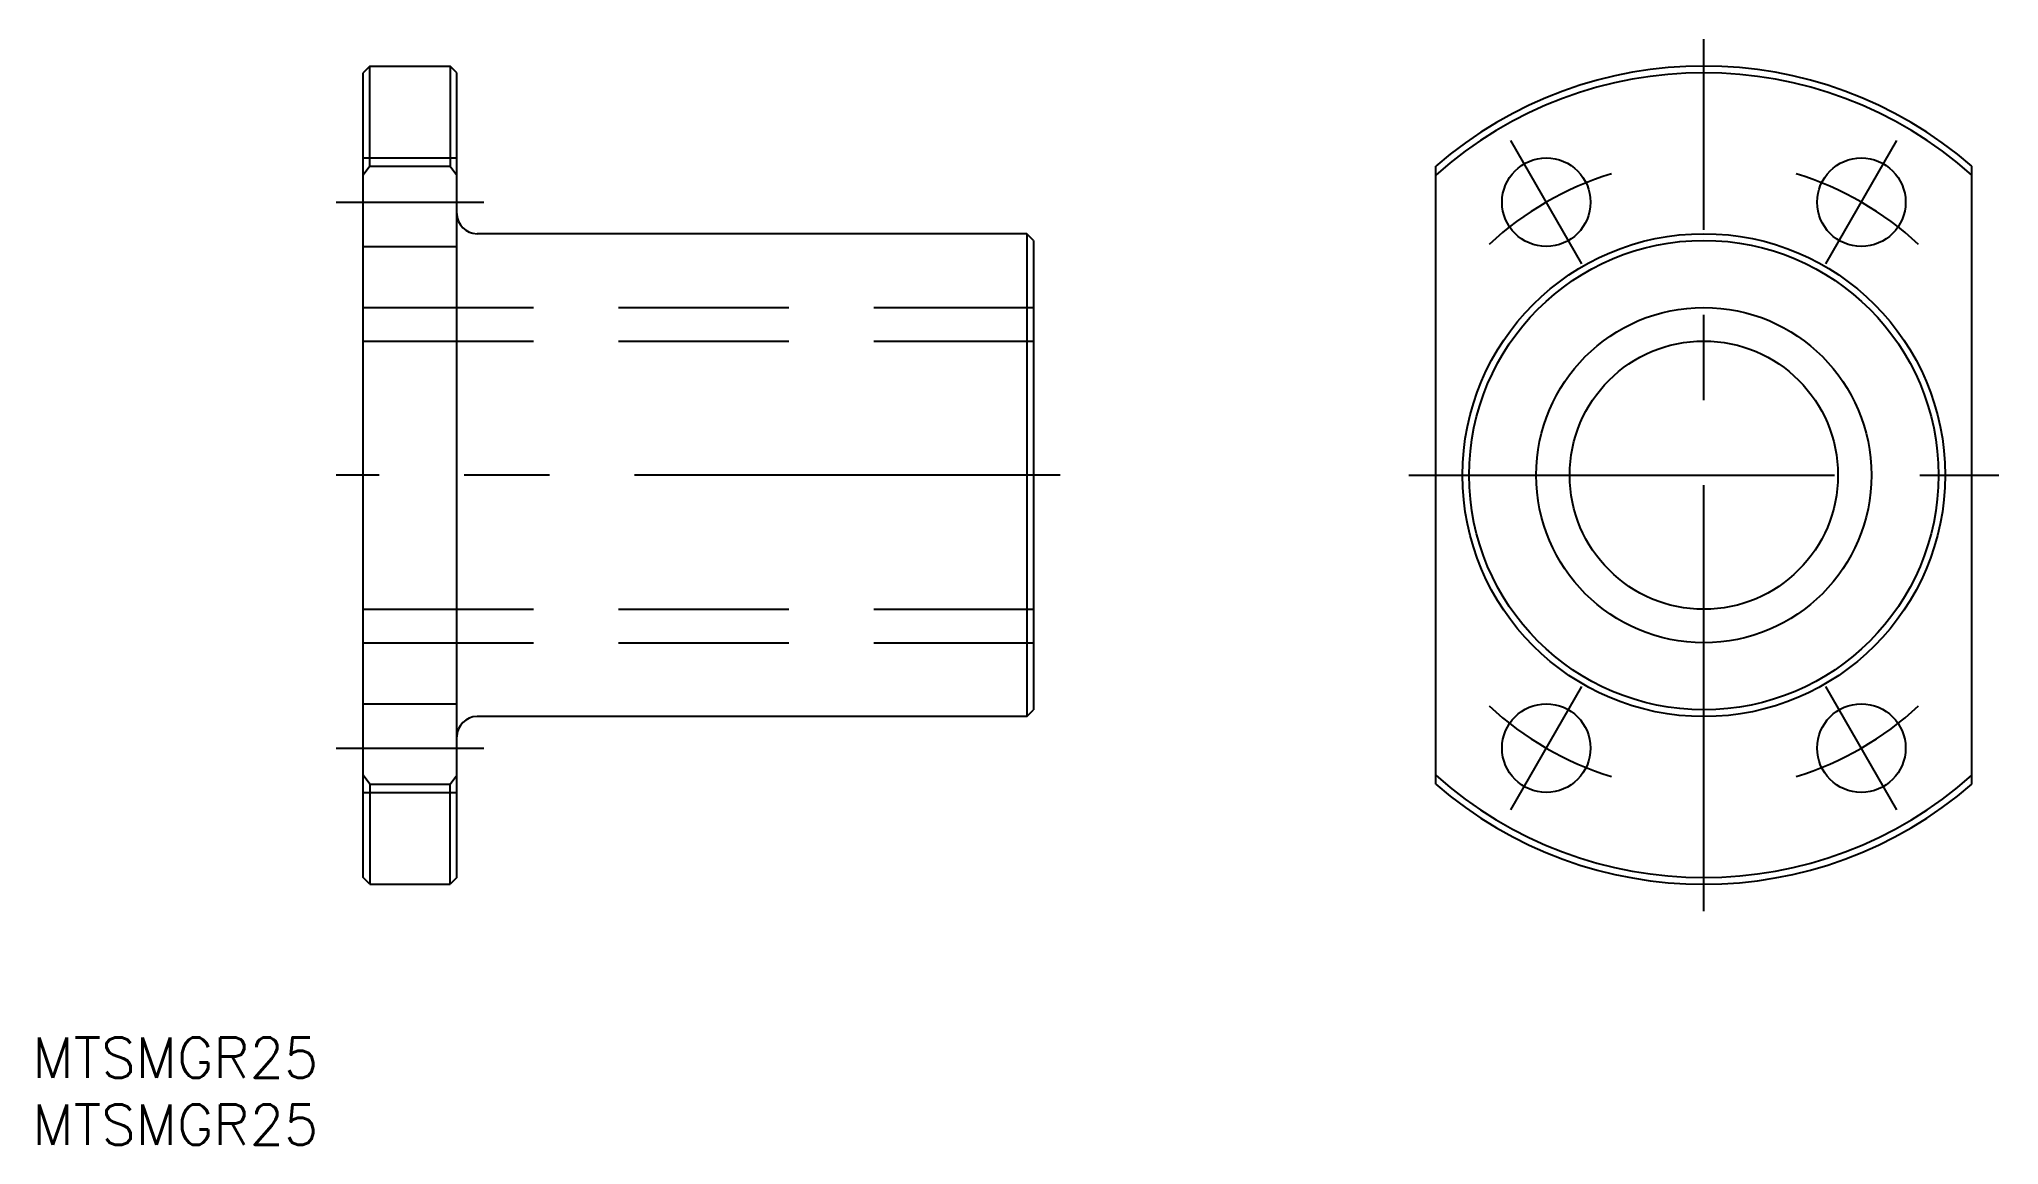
# Model space of a CAD drawing. Extents: x -124 to 22, y -50 to 32.
import ezdxf

# ---------------------------------------------------------------- set-up
doc = ezdxf.new("R2010")
doc.units = 0
doc.linetypes.add('CENTER', pattern=[50.8, 31.75, -6.35, 6.35, -6.35])
doc.linetypes.add('DASHED', pattern=[19.05, 12.7, -6.35])
doc.layers.get('0').update_dxf_attribs({"linetype": 'CONTINUOUS'})
doc.layers.add('CENTER', color=1, linetype='CENTER')
doc.styles.get("Standard").update_dxf_attribs({"font": 'txt.shx', "height": 3, "bigfont": 'bigfont.shx'})

msp = doc.modelspace()

# ---------------------------------------------------------------- linework, layer by layer
at = {"color": 7, "linetype": 'CONTINUOUS'}
for p, q in [((-99.5, 30.5), (-100, 30)), ((-100, -30), (-100, 30)), ((-99.5, 30.5), (-93.5, 30.5)), ((-99.5, 23.03), (-99.5, 30.5)), ((-93, 30), (-93.5, 30.5)), ((-93.5, 30.5), (-93.5, 23.03)), ((-93, -30), (-93, 30)), ((-99.5, 23.03), (-100, 22.36)), ((-99.5, 23.03), (-93.5, 23.03)), ((-93.5, 23.03), (-93, 22.36)), ((-20, -23.03), (-20, 23.03)), ((20, -23.03), (20, 23.03)), ((-50.5, 18), (-91.5, 18)), ((-50, 17.5), (-50.5, 18)), ((-50.5, 18), (-50.5, -18)), ((-50, 17.5), (-50, -17.5)), ((-50.5, -18), (-50, -17.5)), ((-50.5, -18), (-91.5, -18)), ((-99.5, -23.03), (-100, -22.36)), ((-99.5, -23.03), (-93.5, -23.03)), ((-99.5, -23.03), (-99.5, -30.5)), ((-93.5, -23.03), (-93, -22.36)), ((-93.5, -30.5), (-93.5, -23.03)), ((-99.5, -30.5), (-100, -30)), ((-99.5, -30.5), (-93.5, -30.5)), ((-93, -30), (-93.5, -30.5))]:
    msp.add_line(p, q, dxfattribs=at)
at = {"color": 3, "linetype": 'DASHED'}
for p, q in [((-100, 23.65), (-93, 23.65)), ((-100, 17.05), (-93, 17.05)), ((-100, 12.5), (-50, 12.5)), ((-100, 10), (-50, 10)), ((-100, -10), (-50, -10)), ((-100, -12.5), (-50, -12.5)), ((-100, -17.05), (-93, -17.05)), ((-100, -23.65), (-93, -23.65))]:
    msp.add_line(p, q, dxfattribs=at)
at = {"color": 7, "linetype": 'CONTINUOUS'}
for centre, radius in [((-11.75, 20.35), 3.3), ((11.75, 20.35), 3.3), ((0, 0), 18), ((0, 0), 17.5), ((0, 0), 10), ((-11.75, -20.35), 3.3), ((11.75, -20.35), 3.3)]:
    msp.add_circle(centre, radius, dxfattribs=at)
at = {"color": 3, "linetype": 'CONTINUOUS'}
msp.add_circle((0, 0), 12.5, dxfattribs=at)
at = {"color": 7, "linetype": 'CONTINUOUS'}
for centre, radius, start, end in [((0, 0), 30.5, 49.0244, 130.9756), ((0, 0), 30, 48.1897, 131.8103), ((-91.5, 19.5), 1.5, 180, 270), ((-91.5, -19.5), 1.5, 90, 180), ((0, 0), 30, 228.1897, 311.8103), ((0, 0), 30.5, 229.0244, 310.9756)]:
    msp.add_arc(centre, radius, start, end, dxfattribs=at)
at = {"layer": 'CENTER', "color": 1, "linetype": 'CENTER'}
for p, q in [((0, -32.5), (0, 32.5)), ((-9.1, 15.76), (-14.4, 24.94)), ((9.1, 15.76), (14.4, 24.94)), ((-102, 20.35), (-91, 20.35)), ((-48, 0), (-102, 0)), ((-22, 0), (22, 0)), ((-14.4, -24.94), (-9.1, -15.76)), ((14.4, -24.94), (9.1, -15.76)), ((-102, -20.35), (-91, -20.35))]:
    msp.add_line(p, q, dxfattribs=at)
for start, end in [(107.0713, 132.9287), (47.0713, 72.9287), (227.0713, 252.9287), (287.0713, 312.9287)]:
    msp.add_arc((0, 0), 23.5, start, end, dxfattribs=at)

# ---------------------------------------------------------------- texts
at = {"color": 7, "linetype": 'CONTINUOUS'}
for p in [(-124.67, -44.92), (-124.67, -49.92)]:
    msp.add_text('MTSMGR25', height=3, dxfattribs=at).set_placement(p)

doc.saveas('drawing.dxf')
